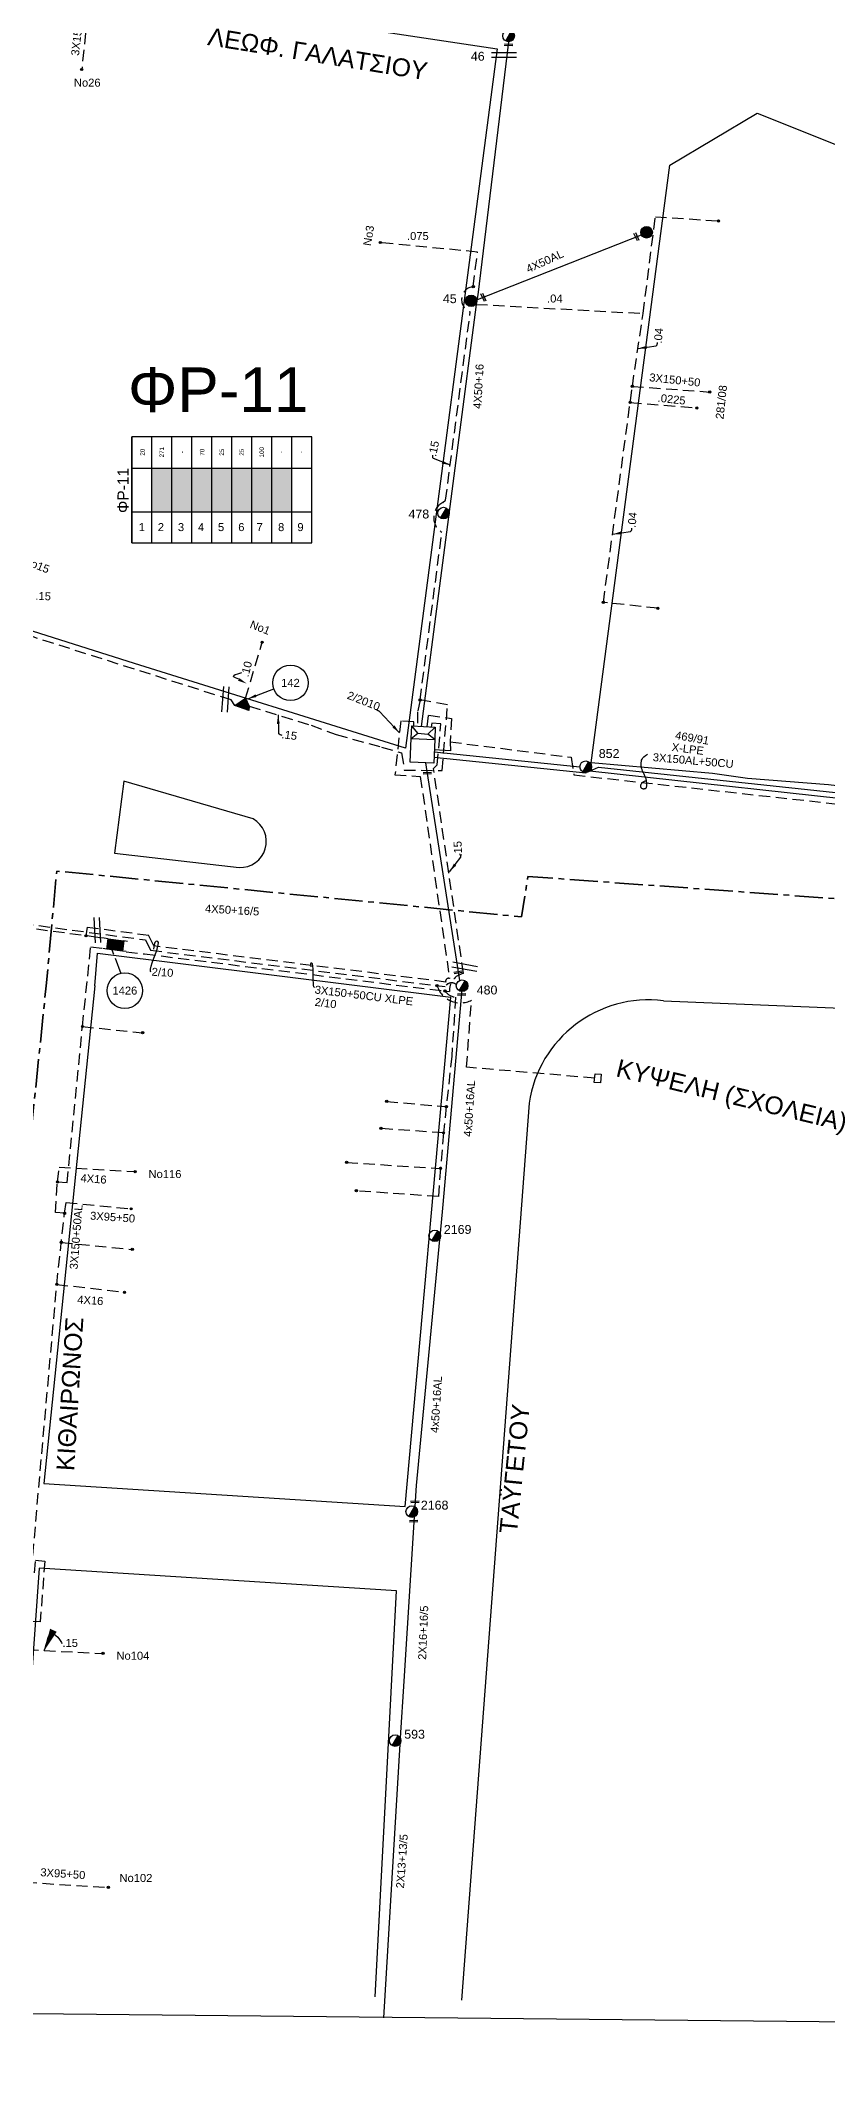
# Model space of a CAD drawing. Header units: millimetres. Extents: x 738 to 2138, y 37 to 533.
# Drawn here: x 1121.8 to 1210.4, y 43.1 to 270.9 of the extents above; entities that cross this region are included whole.
import ezdxf
from ezdxf.enums import TextEntityAlignment as Align

# ---------------------------------------------------------------- set-up
doc = ezdxf.new("R2010")
doc.units = ezdxf.units.MM
doc.linetypes.add('CENTER', pattern=[50.8, 31.75, -6.35, 6.35, -6.35])
doc.linetypes.add('DASHED', pattern=[19.05, 12.7, -6.35])
for name, color, linetype in [('Link Box 4 Διευθύνσεων', 7, 'Continuous'), ('Άγνωστα', 7, 'Continuous'), ('Ασφαλειοκιβώτια Χ.Τ 9 αναχωρήσεων', 7, 'Continuous'), ('Γυμνά εναέρια ΧΤ   4x35CU', 7, 'Continuous'), ('Γυμνά εναέρια ΧΤ και ΦΟΠ (1Φ)   2x16+16AL', 7, 'Continuous'), ('Γυμνά εναέρια ΧΤ και ΦΟΠ (3Φ)   4x50+16AL', 7, 'Continuous'), ('Εναέρια παροχή ΧΤ 4x16', 7, 'Continuous'), ('Επιγραφές - Σχήματα', 7, 'Continuous'), ('Επιτοίχιο Κουτί', 7, 'Continuous'), ('Καλώδια ΧΤ   3x150+50AL', 7, 'DASHED'), ('Καλώδια ΧΤ   3x150+50AL XLPE', 7, 'DASHED'), ('Καλώδια ΧΤ   3x150+50CU', 7, 'DASHED'), ('Καλώδια ΧΤ   3x150AL+50CU', 7, 'DASHED'), ('Καλώδια ΧΤ   3x95+50 AL XLPE', 7, 'DASHED'), ('Μηχανική τομή', 7, 'Continuous'), ('Στύλος Ξύλινος', 7, 'Continuous'), ('Στύλος Ξύλινος @ 1', 7, 'Continuous'), ('Στύλος ΦΜ', 7, 'Continuous'), ('Στύλος ΦΜ @ 1', 7, 'Continuous'), ('Συνδέσεις', 7, 'Continuous'), ('Τομή', 7, 'Continuous'), ('Υπόβαθρο ΔΕΗ', 7, 'Continuous'), ('Υπόγεια Καλώδια Δικτύου ΧΤ   .04', 7, 'DASHED'), ('Υπόγεια Καλώδια Δικτύου ΧΤ   .15', 7, 'DASHED'), ('Υπόγεια καλώδια Παροχών ΧΤ   .0225', 7, 'DASHED'), ('Υπόγεια καλώδια Παροχών ΧΤ   .075', 7, 'DASHED'), ('Υπόγεια καλώδια Παροχών ΧΤ   .10', 7, 'DASHED'), ('Υπόγεια καλώδια Παροχών ΧΤ   .15', 7, 'DASHED'), ('Υπόγεια καλώδια Παροχών ΧΤ   4x50AL', 7, 'DASHED')]:
    doc.layers.add(name, color=color, linetype=linetype)
doc.styles.add('arial', font='arial.ttf')
doc.styles.get("Standard").update_dxf_attribs({"font": 'arial.ttf'})
doc.linetypes.add('SYN_LINE', pattern='A,0.5,-0.0001,["/\\/\\/\\/",Standard,S=0.1,R=0,X=0,Y=-0.05],-0.25', length=0.7501)
doc.dimstyles.new('ISO-25', dxfattribs={"dimtxt": 2.5, "dimasz": 2.5, "dimexe": 1.25, "dimexo": 0.625, "dimtad": 1, "dimtxsty": 'Standard', "dimcen": 2.5, "dimadec": 0, "dimazin": 0, "dimtfac": 1, "dimtmove": 0, "dimatfit": 3, "dimfxl": 1, "dimarcsym": 0})

# ---------------------------------------------------------------- blocks, each defined once
blk = doc.blocks.new('ΥΠΑΡΧΩΝ ΤΣΙΜΕΝΤΕΝΙΟΣ ΣΤΥΛΟΣ')
at = {"layer": 'Στύλος ΦΜ'}
blk.add_hatch(color=7, dxfattribs=at).paths.add_polyline_path([(-1.29, -2.28, 0.574793), (2.62, 0, 0.268822), (1.3, 2.27)])
blk.add_line((-1.29, -2.28), (1.3, 2.27), dxfattribs=at)
blk.add_circle((0, 0), 2.62, dxfattribs=at)
at = {"layer": 'Στύλος ΦΜ', "flags": 4}
for tag, p in [('ΑΡΙΘΜΟΣ', (-4.68, 8.05)), ('ΤΥΠΟΣ', (-4.91, 3.03))]:
    blk.add_attdef(tag, p, '', height=4, dxfattribs=at)
blk = doc.blocks.new('LINK BOX 4 ΑΝΑΧΩΡΗΣΕΩΝ')
at = {"layer": 'Link Box 4 Διευθύνσεων', "ltscale": 40}
blk.add_hatch(color=256, dxfattribs=at).paths.add_polyline_path([(-3.54, 0), (-3.54, -4.67), (3.54, -4.67), (3.54, 0)])
for p, q in [((-3.54, 0), (-5.33, 0)), ((5.33, 0), (3.54, 0)), ((-3.54, -4.67), (-5.33, -4.67)), ((5.33, -4.67), (3.54, -4.67))]:
    blk.add_line(p, q, dxfattribs=at)
blk.add_lwpolyline([(-3.54, -4.67), (-3.54, 0), (3.54, 0), (3.54, -4.67)], close=True, dxfattribs=at)
blk = doc.blocks.new('ΤΟΜΗ')
at = {"layer": 'Τομή', "ltscale": 40}
for p, q in [((-5.68, 0), (5.68, 0)), ((5.68, -2.33), (-5.68, -2.33))]:
    blk.add_line(p, q, dxfattribs=at)
blk = doc.blocks.new('ΜΗΧΑΝΙΚΗ ΤΟΜΗ')
at = {"layer": 'Μηχανική τομή', "ltscale": 40}
for p, q in [((-1.89, 0.78), (1.89, 0.78)), ((1.89, 0), (-1.89, 0))]:
    blk.add_line(p, q, dxfattribs=at)
blk = doc.blocks.new('ΥΠΑΡΧΩΝ ΞΥΛΙΝΟΣ ΣΤΥΛΟΣ')
at = {"layer": 'Στύλος Ξύλινος'}
h = blk.add_hatch(color=7, dxfattribs=at)
h.paths.add_polyline_path([(-2.62, 0, 0.270008), (-1.29, -2.28), (1.3, 2.27, 0.576266)])
h.paths.add_polyline_path([(-1.29, -2.28, 0.574793), (2.62, 0, 0.268822), (1.3, 2.27)])
at = {"layer": 'Στύλος Ξύλινος', "color": 7}
blk.add_line((-1.29, -2.28), (1.3, 2.27), dxfattribs=at)
blk.add_circle((0, 0), 2.62, dxfattribs=at)
at = {"layer": 'Στύλος Ξύλινος', "flags": 4}
for tag, p in [('ΑΡΙΘΜΟΣ', (-4.91, 8.6)), ('ΤΥΠΟΣ', (-4.85, 3.39))]:
    blk.add_attdef(tag, p, '', height=4, dxfattribs=at)
blk = doc.blocks.new('_ΣΥΝΔΕΣΗ')
at = {"layer": 'Συνδέσεις', "linetype": 'SYN_LINE', "ltscale": 40}
blk.add_hatch(color=256, dxfattribs=at).paths.add_polyline_path([(-116.75, 2339.64, 1), (-117.75, 2339.64, 1)])
at = {"layer": 'Συνδέσεις'}
blk.add_circle((-117.25, 2339.64), 0.5, dxfattribs=at)
blk = doc.blocks.new('ΑΣΦΑΛΕΙΟΚΙΒΩΤΙΟ ΥΠΟΣΤΑΘΜΟΥ 9 ΑΝΑΧΩΡΗΣΕΩΝ')
at = {"layer": 'Ασφαλειοκιβώτια Χ.Τ 9 αναχωρήσεων', "ltscale": 40}
for p, q in [((-23.8, 40.36), (24.02, 40.36)), ((-9.72, 40.36), (-9.72, -40.64)), ((9.94, 40.36), (9.94, -40.64)), ((-23.8, 31.36), (24.02, 31.36)), ((-23.8, 22.36), (24.02, 22.36)), ((-23.8, 13.36), (24.02, 13.36)), ((-23.8, 4.36), (24.02, 4.36)), ((-23.8, -4.64), (24.02, -4.64)), ((-23.8, -13.64), (24.02, -13.64)), ((-23.8, -22.64), (24.02, -22.64)), ((-23.8, -31.64), (24.02, -31.64))]:
    blk.add_line(p, q, dxfattribs=at)
at = {"layer": 'Ασφαλειοκιβώτια Χ.Τ 9 αναχωρήσεων'}
blk.add_lwpolyline([(-23.8, -40.64), (24.02, -40.64), (24.02, 40.36), (-23.8, 40.36)], close=True, dxfattribs=at)
for s, p in [('1', (-18.45, 37.24)), ('2', (-18.45, 28.67)), ('3', (-18.45, 19.6)), ('4', (-18.45, 10.58)), ('5', (-18.45, 1.57)), ('6', (-18.45, -7.57)), ('7', (-18.45, -15.81)), ('8', (-18.45, -25.5)), ('9', (-18.45, -34.19))]:
    blk.add_text(s, height=3.6, rotation=270, dxfattribs=at).set_placement(p)
at = {"layer": 'Ασφαλειοκιβώτια Χ.Τ 9 αναχωρήσεων', "ltscale": 40}
for tag, height, p in [('ΟΝΟΜΑ', 5, (-0.16, 44.31)), ('ΚΕΙΜΕΝΟ 1', 2, (17.06, 35.59)), ('ΚΕΙΜΕΝΟ 2', 2, (17.06, 26.88)), ('ΚΕΙΜΕΝΟ 3', 2, (17.06, 17.69)), ('ΚΕΙΜΕΝΟ 4', 2, (17.06, 8.71)), ('ΚΕΙΜΕΝΟ 5', 2, (17.06, -0.13)), ('ΚΕΙΜΕΝΟ 6', 2, (17.06, -9.05)), ('ΚΕΙΜΕΝΟ 7', 2, (17.06, -18.13)), ('ΚΕΙΜΕΝΟ 8', 2, (17.06, -26.85)), ('ΚΕΙΜΕΝΟ 9', 2, (17.06, -35.99)), ('ΣΧ', 2, (-0.1, -42.64))]:
    blk.add_attdef(tag, text='', height=height, dxfattribs=at).set_placement(p, align=Align.MIDDLE_CENTER)
blk = doc.blocks.new('ΕΠΙΤΟΙΧΙΟ ΚΟΥΤΙ')
at = {"layer": 'Επιτοίχιο Κουτί', "ltscale": 40}
blk.add_lwpolyline([(-2.06, 1.35), (1.86, 1.35), (1.86, -1.39), (-2.06, -1.39)], close=True, dxfattribs=at)

msp = doc.modelspace()

# ---------------------------------------------------------------- hatches: boundary and pattern name
at = {"layer": 'Άγνωστα'}
for color, points in [(85, [(1136.61, 222.83), (1134.36, 222.83), (1134.36, 217.92), (1136.61, 217.92)]), (5, [(1138.86, 222.83), (1136.61, 222.83), (1136.61, 217.92), (1138.86, 217.92)]), (6, [(1141.11, 222.83), (1138.86, 222.83), (1138.86, 217.92), (1141.11, 217.92)]), (173, [(1143.36, 222.83), (1141.11, 222.83), (1141.11, 217.92), (1143.36, 217.92)]), (30, [(1145.61, 222.83), (1143.36, 222.83), (1143.36, 217.92), (1145.61, 217.92)]), (2, [(1147.86, 222.83), (1145.61, 222.83), (1145.61, 217.92), (1147.86, 217.92)]), (256, [(1144.91, 196.94), (1143.69, 196.13), (1145.3, 195.56), (1145.33, 196.04)])]:
    msp.add_hatch(color=color, dxfattribs=at).paths.add_polyline_path(points)
at = {"layer": 'Καλώδια ΧΤ   3x150AL+50CU', "linetype": 'Continuous', "ltscale": 0.1}
h = msp.add_hatch(color=1, dxfattribs=at)
h.dxf.hatch_style = 1
h.paths.add_polyline_path([(1150.11, 222.83), (1147.86, 222.83), (1147.86, 217.92), (1150.11, 217.92)])

# ---------------------------------------------------------------- linework, layer by layer
at = {"layer": 'Άγνωστα', "color": 30, "linetype": 'DASHED', "ltscale": 0.1}
msp.add_lwpolyline([(1139.46, 275.41), (1127.53, 277.44), (1126.47, 267.66)], dxfattribs=at)
at = {"layer": 'Άγνωστα', "color": 173, "ltscale": 0.1}
msp.add_lwpolyline([(1164.73, 193.77), (1170.9, 241.24), (1171.11, 242.32), (1174.57, 270.78)], dxfattribs=at)
at = {"layer": 'Άγνωστα', "color": 173, "linetype": 'DASHED', "ltscale": 0.1}
msp.add_lwpolyline([(1188.46, 232.02), (1197.18, 231.38)], dxfattribs=at)
at = {"layer": 'Άγνωστα'}
for points in [[(1143.69, 196.13), (1144.91, 196.94), (1145.33, 196.04), (1145.3, 195.56), (1143.69, 196.13)], [(1167.95, 192.03), (1167.99, 191.04), (1166.16, 191.12)]]:
    msp.add_lwpolyline(points, dxfattribs=at)
at = {"layer": 'Άγνωστα', "color": 30}
msp.add_lwpolyline([(1165.17, 189.66), (1169.01, 165.19)], dxfattribs=at)
at = {"layer": 'Άγνωστα', "color": 1, "linetype": 'DASHED', "ltscale": 0.1}
msp.add_lwpolyline([(1128.99, 169.94), (1128.29, 170.03), (1128.29, 170.03), (1119.65, 171.18), (1119.65, 171.18), (1119.65, 171.18), (1118.3, 158.74), (1118.39, 157.3), (1117.91, 150.89), (1117.16, 150.94), (1116.19, 141.22), (1113.86, 118.1), (1112.09, 118.21)], dxfattribs=at)
at = {"layer": 'Άγνωστα', "color": 17, "linetype": 'DASHED', "ltscale": 0.1}
msp.add_lwpolyline([(1119.74, 171.61), (1133.66, 169.76), (1134.23, 168.59), (1167.39, 164.5, -0.500845), (1168.65, 164.7)], format="xyb", dxfattribs=at)
at = {"layer": 'Άγνωστα', "color": 27, "linetype": 'DASHED', "ltscale": 0.1}
msp.add_lwpolyline([(1184.22, 154.21), (1169.79, 155.43), (1170.36, 162.97), (1170.36, 162.97, -0.466382), (1166.48, 164.61)], format="xyb", dxfattribs=at)
at = {"layer": 'Άγνωστα', "color": 2, "linetype": 'DASHED', "ltscale": 0.1}
for points in [[(1168.55, 163.31), (1168.13, 156.69), (1167.2, 148.04), (1166.85, 144.04), (1166.62, 140.89)], [(1126.55, 160.01), (1133.33, 159.3)], [(1160.81, 151.58), (1167.53, 151)], [(1167.2, 148.04), (1160.15, 148.54)], [(1123.74, 142.53), (1123.93, 144.21), (1132.49, 143.69)], [(1156.29, 144.72), (1166.85, 144.04)], [(1124.53, 139.01), (1123.51, 139.11), (1123.74, 142.53)], [(1166.62, 140.89), (1157.38, 141.52)], [(1124.18, 135.73), (1132.17, 134.94)], [(1123.66, 131.01), (1131.29, 130.12)]]:
    msp.add_lwpolyline(points, dxfattribs=at)
at = {"layer": 'Άγνωστα', "ltscale": 0.1}
msp.add_lwpolyline([(1162.29, 79.29), (1162.29, 79.29), (1160.43, 48.5)], dxfattribs=at)
at = {"layer": 'Γυμνά εναέρια ΧΤ   4x35CU', "color": 173, "ltscale": 0.1}
msp.add_lwpolyline([(1171.01, 241.78), (1189.48, 249.06)], dxfattribs=at)
at = {"layer": 'Γυμνά εναέρια ΧΤ και ΦΟΠ (1Φ)   2x16+16AL'}
msp.add_lwpolyline([(1163.89, 104.85), (1162.72, 86.38), (1162.33, 80.01)], dxfattribs=at)
at = {"layer": 'Γυμνά εναέρια ΧΤ και ΦΟΠ (3Φ)   4x50+16AL', "color": 85, "linetype": 'SYN_LINE', "ltscale": 10}
for points in [[(1166.13, 190.3), (1166.13, 190.3), (1166.13, 190.3), (1166.13, 190.3), (1166.13, 190.3), (1166.13, 190.3), (1183.22, 188.54), (1183.29, 188.58)], [(1183.64, 188.74), (1184.65, 189.2), (1184.65, 189.2), (1218.01, 185.63)]]:
    msp.add_lwpolyline(points, dxfattribs=at)
at = {"layer": 'Γυμνά εναέρια ΧΤ και ΦΟΠ (3Φ)   4x50+16AL', "color": 5, "linetype": 'SYN_LINE', "ltscale": 10}
for points in [[(1166.16, 190.9), (1166.16, 190.9), (1166.16, 190.9), (1166.16, 190.9), (1182.55, 189.23), (1182.55, 189.23)], [(1183.66, 188.76), (1183.66, 188.76), (1183.66, 188.76), (1183.66, 188.76), (1218.54, 184.93)]]:
    msp.add_lwpolyline(points, dxfattribs=at)
at = {"layer": 'Γυμνά εναέρια ΧΤ και ΦΟΠ (3Φ)   4x50+16AL', "ltscale": 0.1}
for points in [[(1169.31, 164.59), (1167.07, 139.57), (1166.81, 136.76)], [(1166.74, 136.07), (1164.11, 108.38), (1163.96, 106.02)]]:
    msp.add_lwpolyline(points, dxfattribs=at)
at = {"layer": 'Επιγραφές - Σχήματα'}
for points in [[(747.16, 52.8), (1697.68, 43.15), (1697.68, 519.66), (747.16, 519.66)], [(1163.57, 192.42), (1166.22, 192.3), (1166.1, 189.62), (1163.45, 189.74)]]:
    msp.add_lwpolyline(points, close=True, dxfattribs=at)
for points in [[(1191.15, 236.59), (1191.19, 236.62), (1191.21, 236.65), (1191.24, 236.69), (1191.26, 236.74), (1191.27, 236.79), (1191.29, 236.84), (1191.29, 236.9), (1191.3, 236.96)], [(1166.06, 223.9), (1166.04, 223.93), (1166.01, 223.97), (1166, 224.02), (1165.99, 224.07), (1165.99, 224.12), (1165.99, 224.18), (1165.99, 224.23), (1166, 224.29)], [(1188.27, 215.7), (1188.3, 215.72), (1188.33, 215.76), (1188.36, 215.8), (1188.38, 215.84), (1188.39, 215.89), (1188.4, 215.95), (1188.41, 216.01), (1188.41, 216.06)], [(1144.16, 199.07), (1143.96, 199.15), (1143.77, 199.23), (1143.63, 199.31), (1143.56, 199.4), (1143.58, 199.49), (1143.73, 199.59), (1144.03, 199.7), (1144.51, 199.83)], [(1160.01, 195.44), (1159.97, 195.47), (1159.93, 195.5), (1159.89, 195.52), (1159.85, 195.54), (1159.81, 195.55), (1159.77, 195.56), (1159.72, 195.57), (1159.69, 195.58)], [(1163.57, 192.42), (1163.64, 193.83), (1166.28, 193.69), (1166.22, 192.3)], [(1163.57, 192.42), (1164.31, 193.01), (1163.64, 193.83)], [(1166.22, 192.3), (1165.43, 192.89), (1166.28, 193.69)], [(1148.64, 192.99), (1148.66, 192.95), (1148.69, 192.92), (1148.73, 192.89), (1148.77, 192.87), (1148.82, 192.85), (1148.88, 192.83), (1148.93, 192.81), (1148.99, 192.8)], [(1164.31, 193.01), (1165.43, 192.89)], [(1189.97, 187.62), (1189.86, 187.6), (1189.78, 187.58), (1189.7, 187.55), (1189.64, 187.51), (1189.59, 187.47), (1189.55, 187.43), (1189.51, 187.38), (1189.48, 187.33), (1189.45, 187.29), (1189.43, 187.24), (1189.41, 187.2), (1189.39, 187.16), (1189.38, 187.11), (1189.37, 187.07), (1189.37, 187.03), (1189.38, 186.99), (1189.39, 186.96), (1189.4, 186.93), (1189.42, 186.89), (1189.45, 186.87), (1189.48, 186.84), (1189.51, 186.82), (1189.55, 186.8), (1189.59, 186.78), (1189.64, 186.77), (1189.69, 186.76), (1189.74, 186.76), (1189.79, 186.76), (1189.84, 186.77), (1189.89, 186.78), (1189.93, 186.79), (1189.97, 186.81), (1190, 186.83), (1190.02, 186.86), (1190.04, 186.9), (1190.06, 186.94), (1190.07, 186.98), (1190.08, 187.03), (1190.08, 187.08), (1190.08, 187.13), (1190.09, 187.2), (1190.09, 187.26), (1190.09, 187.33), (1190.08, 187.4), (1190.08, 187.47), (1190.07, 187.55), (1190.05, 187.63), (1190.04, 187.71), (1190.02, 187.79), (1190, 187.88), (1189.97, 187.96), (1189.94, 188.05), (1189.91, 188.13), (1189.87, 188.22), (1189.84, 188.3), (1189.8, 188.38), (1189.76, 188.46), (1189.73, 188.54), (1189.69, 188.62), (1189.65, 188.7), (1189.62, 188.78), (1189.58, 188.85), (1189.55, 188.93), (1189.53, 189), (1189.51, 189.07), (1189.49, 189.14), (1189.48, 189.21), (1189.47, 189.29), (1189.46, 189.36), (1189.46, 189.45), (1189.46, 189.53), (1189.46, 189.63), (1189.47, 189.73), (1189.48, 189.84), (1189.51, 189.96), (1189.57, 190.09), (1189.65, 190.22), (1189.77, 190.36), (1189.94, 190.5), (1190.16, 190.64)], [(1169.14, 179.07), (1169.15, 179.11), (1169.15, 179.15), (1169.14, 179.2), (1169.12, 179.24), (1169.1, 179.29), (1169.07, 179.34), (1169.03, 179.39), (1169, 179.43)], [(1129.86, 168.65), (1130.05, 168.15)], [(1130.22, 167.71), (1130.86, 165.99)]]:
    msp.add_lwpolyline(points, dxfattribs=at)
for centre in [(1149.97, 198.67), (1131.33, 164.05)]:
    msp.add_circle(centre, 2, dxfattribs=at)
msp.add_solid([(1144.22, 199.2), (1145.03, 198.59), (1144.07, 198.9)], dxfattribs=at)
at = {"layer": 'Καλώδια ΧΤ   3x150+50AL', "color": 2, "ltscale": 0.1}
msp.add_lwpolyline([(1120, 98.7), (1120.13, 99.82), (1120.97, 100.56), (1123.66, 131.01), (1124.53, 139.01)], dxfattribs=at)
at = {"layer": 'Καλώδια ΧΤ   3x150+50AL XLPE', "color": 1, "linetype": 'DASHED', "ltscale": 0.1}
msp.add_lwpolyline([(1163.86, 193.8), (1163.85, 194.28), (1162.39, 194.38), (1161.74, 188.34), (1164.59, 188.12), (1167.88, 165.42, 0.609372), (1167.45, 165.02), (1134.58, 169.08), (1134.02, 170.25), (1127.09, 171.17), (1126.93, 170.21)], format="xyb", dxfattribs=at)
at = {"layer": 'Καλώδια ΧΤ   3x150AL+50CU', "color": 6, "ltscale": 0.1}
msp.add_lwpolyline([(1165.35, 193.74), (1165.53, 195.05), (1168.09, 194.66), (1167.95, 192.03), (1181.57, 190.3), (1181.88, 188.31), (1217.79, 184.35), (1219.42, 184.35), (1221.1, 185.09), (1244.31, 182.96), (1245.51, 182.29), (1245.96, 180.99), (1245.92, 178.92), (1245.92, 177.65), (1247.52, 176.89), (1269.71, 163.22)], dxfattribs=at)
at = {"layer": 'Καλώδια ΧΤ   3x150AL+50CU', "linetype": 'Continuous', "ltscale": 0.1}
msp.add_lwpolyline([(1128.24, 168.25), (1168.01, 163.32)], dxfattribs=at)
for points in [[(1134.26, 166.12), (1133.99, 166.26), (1135.37, 169.53), (1134.94, 169.63), (1134.6, 169.56), (1134.55, 168.7)], [(1152.68, 164.39), (1152.49, 164.5), (1152.59, 167.1), (1152.3, 167.2), (1152.19, 167.06), (1152.25, 166.74)]]:
    msp.add_open_spline(points, degree=3, dxfattribs=at)
at = {"layer": 'Καλώδια ΧΤ   3x95+50 AL XLPE', "color": 2, "linetype": 'DASHED', "ltscale": 0.1}
msp.add_lwpolyline([(1124.53, 139.01), (1124.71, 140.21), (1132.04, 139.51)], dxfattribs=at)
at = {"layer": 'Καλώδια ΧΤ   3x95+50 AL XLPE', "color": 151, "linetype": 'DASHED', "ltscale": 0.1}
msp.add_lwpolyline([(1118.26, 63.88), (1129.47, 63.17)], dxfattribs=at)
at = {"layer": 'Υπόβαθρο ΔΕΗ'}
for points in [[(1140.67, 274.96), (1151.47, 273.26), (1173.26, 269.99), (1162.91, 191.32), (1132.43, 200.85), (1108.8, 208.29), (1093.88, 212.98)], [(1192.7, 256.9), (1202.52, 262.75), (1245.03, 245.78), (1239.76, 184.26), (1221.24, 185.92), (1210.55, 187.2), (1201.43, 187.91), (1197.49, 188.48), (1183.81, 189.67), (1192.7, 256.9)], [(1127.94, 164.59), (1128.24, 168.25)]]:
    msp.add_lwpolyline(points, dxfattribs=at)
msp.add_lwpolyline([(1145.77, 183.36), (1131.23, 187.6), (1130.17, 179.53), (1144.2, 177.9, 0.789259)], format="xyb", close=True, dxfattribs=at)
at = {"layer": 'Υπόβαθρο ΔΕΗ', "linetype": 'CENTER', "lineweight": 35, "ltscale": 0.1, "flags": 128}
msp.add_lwpolyline([(738.85, 120.28), (795.1, 123.08), (836.13, 124.85), (948.31, 116.56), (1052.7, 109.39), (1116.32, 104.99), (1122.47, 164.59), (1123.65, 177.5), (1175.98, 172.35), (1176.71, 176.9), (1232.67, 172.85), (1239.7, 171.91), (1248.96, 167.98), (1253.99, 164.59), (1287.16, 143.71), (1304.39, 131.35, -0.041124), (1312.47, 124.48), (1348.44, 88.41), (1385.03, 49.71)], format="xyb", dxfattribs=at)
at = {"layer": 'Υπόβαθρο ΔΕΗ', "ltscale": 0.1}
for points in [[(1127.95, 164.59), (1122.19, 108.6), (1162.9, 106.03), (1168.01, 163.32), (1168.01, 163.32)], [(1159.5, 50.89), (1161.92, 96.53), (1121.68, 99.07), (1118.27, 50.73)]]:
    msp.add_lwpolyline(points, dxfattribs=at)
for points in [[(1191.98, 162.91, 0.406952), (1176.83, 151.39), (1169.21, 50.49)], [(1191.98, 162.91), (1244.76, 160.73, -0.127598), (1253.96, 157.93), (1296.45, 131.52, -0.080127), (1308.93, 120.65), (1375.16, 50.1)]]:
    msp.add_lwpolyline(points, format="xyb", dxfattribs=at)
at = {"layer": 'Υπόγεια Καλώδια Δικτύου ΧΤ   .04', "color": 173, "ltscale": 0.1}
msp.add_lwpolyline([(1191.33, 207.06), (1185.2, 207.72), (1188.46, 232.02), (1189.68, 240.22), (1191.05, 251.1), (1198.16, 250.63)], dxfattribs=at)
at = {"layer": 'Υπόγεια Καλώδια Δικτύου ΧΤ   .04', "color": 173, "linetype": 'DASHED', "ltscale": 0.1}
msp.add_lwpolyline([(1170.9, 241.24), (1189.68, 240.22)], dxfattribs=at)
at = {"layer": 'Υπόγεια Καλώδια Δικτύου ΧΤ   .15', "color": 30, "ltscale": 0.1}
msp.add_lwpolyline([(1164.57, 196.75), (1167.01, 215.61, -0.576754), (1167.12, 218.96), (1167.43, 219.21), (1170.21, 240.39, -0.795643), (1170.55, 243.24)], format="xyb", dxfattribs=at)
at = {"layer": 'Υπόγεια Καλώδια Δικτύου ΧΤ   .15', "color": 5, "ltscale": 0.1}
msp.add_lwpolyline([(1143.69, 196.13), (1143.29, 196.75), (1120.99, 203.83), (1118.13, 204.81), (1120.07, 210.83)], dxfattribs=at)
at = {"layer": 'Υπόγεια Καλώδια Δικτύου ΧΤ   .15', "color": 30, "ltscale": 0.1}
msp.add_lwpolyline([(1145.33, 196.04), (1152.29, 193.91), (1155.13, 192.86), (1160.23, 191.44), (1162.49, 190.78), (1162.78, 188.85), (1167.05, 188.82), (1167.66, 196.21), (1164.57, 196.75), (1164.28, 195.4), (1164.28, 193.8)], dxfattribs=at)
at = {"layer": 'Υπόγεια Καλώδια Δικτύου ΧΤ   .15', "color": 2, "ltscale": 0.1}
for points in [[(1169.45, 165.97), (1166.08, 189.02), (1166.5, 189.43), (1166.9, 194.05), (1165.89, 194.13), (1165.89, 194.13), (1165.81, 193.72)], [(1123.74, 142.53), (1124.82, 142.45), (1126.55, 160.01), (1127.48, 168.95)], [(1128.75, 168.79), (1127.48, 168.95)], [(1131.49, 168.43), (1133.53, 168.18), (1133.53, 168.18), (1167.88, 163.94)]]:
    msp.add_lwpolyline(points, dxfattribs=at)
at = {"layer": 'Υπόγεια Καλώδια Δικτύου ΧΤ   .15', "color": 151, "ltscale": 0.1}
msp.add_lwpolyline([(1121.16, 98.58), (1121.28, 100), (1122.32, 99.89), (1121.8, 93.07), (1120.53, 93.09), (1120.34, 89.92)], dxfattribs=at)
at = {"layer": 'Υπόγεια Καλώδια Δικτύου ΧΤ   .15', "color": 2, "ltscale": 0.1}
for centre, radius, start, end in [((1168.83, 165.17), 1.88, 218.3317, 261.3166), ((1169.8, 164.08), 1.93, 100.5024, 183.9827)]:
    msp.add_arc(centre, radius, start, end, dxfattribs=at)
at = {"layer": 'Υπόγεια καλώδια Παροχών ΧΤ   .0225', "color": 173, "linetype": 'DASHED', "ltscale": 0.1}
msp.add_lwpolyline([(1188.22, 230.21), (1195.72, 229.59)], dxfattribs=at)
at = {"layer": 'Υπόγεια καλώδια Παροχών ΧΤ   .075', "color": 30, "ltscale": 0.1}
msp.add_lwpolyline([(1170.55, 243.24), (1171.03, 247.12), (1160.09, 248.2)], dxfattribs=at)
at = {"layer": 'Υπόγεια καλώδια Παροχών ΧΤ   .10', "color": 30, "ltscale": 0.1}
msp.add_lwpolyline([(1144.91, 196.94), (1146.79, 203.24)], dxfattribs=at)
at = {"layer": 'Υπόγεια καλώδια Παροχών ΧΤ   .15', "color": 151, "ltscale": 0.1}
msp.add_lwpolyline([(1120.34, 89.92), (1128.88, 89.5)], dxfattribs=at)

# ---------------------------------------------------------------- block references
at = {"layer": 'Link Box 4 Διευθύνσεων', "xscale": 0.250000000000021, "yscale": 0.250000000000021, "zscale": 0.250000000000021, "rotation": 352.4486629107854}
msp.add_blockref('LINK BOX 4 ΑΝΑΧΩΡΗΣΕΩΝ', (1130.32, 169.77), dxfattribs=at)
at = {"layer": 'Ασφαλειοκιβώτια Χ.Τ 9 αναχωρήσεων', "xscale": 0.25, "yscale": 0.25, "zscale": 0.25, "rotation": 90}
msp.add_blockref('ΑΣΦΑΛΕΙΟΚΙΒΩΤΙΟ ΥΠΟΣΤΑΘΜΟΥ 9 ΑΝΑΧΩΡΗΣΕΩΝ', (1142.2, 220.35), dxfattribs=at).add_auto_attribs({'ΟΝΟΜΑ': 'ΦP-11', 'ΚΕΙΜΕΝΟ 2': '271', 'ΚΕΙΜΕΝΟ 1': '20', 'ΚΕΙΜΕΝΟ 3': '-', 'ΚΕΙΜΕΝΟ 4': '70', 'ΚΕΙΜΕΝΟ 5': '25', 'ΚΕΙΜΕΝΟ 6': '25', 'ΚΕΙΜΕΝΟ 7': '100', 'ΚΕΙΜΕΝΟ 8': '-', 'ΚΕΙΜΕΝΟ 9': '-'})
at = {"layer": 'Επιτοίχιο Κουτί', "xscale": 0.249999999999993, "yscale": 0.249999999999993, "zscale": 0.249999999999993, "rotation": 85.27108719346586}
msp.add_blockref('ΕΠΙΤΟΙΧΙΟ ΚΟΥΤΙ', (1184.56, 154.21), dxfattribs=at)
at = {"layer": 'Μηχανική τομή'}
for p, xscale, yscale, zscale, rotation in [((1174.52, 270.34), 0.2499999999998626, 0.2499999999998626, 0.2499999999998626, 358.3379839825249), ((1189.01, 248.88), 0.2499999999998623, 0.2499999999998623, 0.2499999999998623, 114.3229361719165), ((1171.78, 242.08), 0.2499999999999015, 0.2499999999999015, 0.2499999999999015, 115.4106812000083), ((1165.39, 188.41), 0.249999999999965, 0.249999999999965, 0.249999999999965, 1.620025134345651), ((1168.85, 166.02), 0.249999999999965, 0.249999999999965, 0.249999999999965, 9.951854450007703), ((1169.24, 163.52), 0.249999999999965, 0.249999999999965, 0.249999999999965, 1.620025134345651), ((1163.98, 106.46), 0.249999999999965, 0.249999999999965, 0.249999999999965, 1.620025134345651), ((1163.85, 104.28), 0.249999999999965, 0.249999999999965, 0.249999999999965, 1.620025134345651)]:
    msp.add_blockref('ΜΗΧΑΝΙΚΗ ΤΟΜΗ', p, dxfattribs=dict(at, xscale=xscale, yscale=yscale, zscale=zscale, rotation=rotation))
at = {"layer": 'Στύλος Ξύλινος @ 1', "ltscale": 40, "xscale": 0.25, "yscale": 0.25, "zscale": 0.25}
msp.add_blockref('ΥΠΑΡΧΩΝ ΞΥΛΙΝΟΣ ΣΤΥΛΟΣ', (1190.07, 249.35), dxfattribs=at)
at = {"layer": 'Στύλος Ξύλινος @ 1', "ltscale": 40}
ref = msp.add_blockref('ΥΠΑΡΧΩΝ ΞΥΛΙΝΟΣ ΣΤΥΛΟΣ', (1170.31, 241.64), dxfattribs=dict(at, xscale=0.25, yscale=0.25, zscale=0.25))
ref.add_attrib('ΤΥΠΟΣ', '45', (1167.13, 241.38), dxfattribs={"layer": 'Στύλος Ξύλινος', "height": 1, "flags": 4})
at = {"layer": 'Στύλος ΦΜ @ 1', "ltscale": 40}
ref = msp.add_blockref('ΥΠΑΡΧΩΝ ΤΣΙΜΕΝΤΕΝΙΟΣ ΣΤΥΛΟΣ', (1174.53, 271.44), dxfattribs=dict(at, xscale=0.25, yscale=0.25, zscale=0.25))
ref.add_attrib('ΤΥΠΟΣ', '46', (1170.28, 268.65), dxfattribs={"layer": 'Στύλος ΦΜ', "height": 1, "flags": 4})
ref = msp.add_blockref('ΥΠΑΡΧΩΝ ΤΣΙΜΕΝΤΕΝΙΟΣ ΣΤΥΛΟΣ', (1167.2, 217.76), dxfattribs=dict(at, xscale=0.25, yscale=0.25, zscale=0.25))
ref.add_attrib('ΤΥΠΟΣ', '478', (1163.26, 217.16), dxfattribs={"layer": 'Στύλος ΦΜ', "height": 1, "flags": 4})
ref = msp.add_blockref('ΥΠΑΡΧΩΝ ΤΣΙΜΕΝΤΕΝΙΟΣ ΣΤΥΛΟΣ', (1183.21, 189.23), dxfattribs=dict(at, xscale=0.25, yscale=0.25, zscale=0.25))
ref.add_attrib('ΤΥΠΟΣ', '852', (1184.68, 190.22), dxfattribs={"layer": 'Στύλος ΦΜ', "height": 1, "flags": 4})
ref = msp.add_blockref('ΥΠΑΡΧΩΝ ΤΣΙΜΕΝΤΕΝΙΟΣ ΣΤΥΛΟΣ', (1169.3, 164.6), dxfattribs=dict(at, xscale=0.25, yscale=0.25, zscale=0.25))
ref.add_attrib('ΤΥΠΟΣ', '480', (1170.94, 163.62), dxfattribs={"layer": 'Στύλος ΦΜ', "height": 1, "flags": 4})
ref = msp.add_blockref('ΥΠΑΡΧΩΝ ΤΣΙΜΕΝΤΕΝΙΟΣ ΣΤΥΛΟΣ', (1166.22, 136.47), dxfattribs=dict(at, xscale=0.25, yscale=0.25, zscale=0.25))
ref.add_attrib('ΤΥΠΟΣ', '2169', (1167.24, 136.69), dxfattribs={"layer": 'Στύλος ΦΜ', "height": 1, "flags": 4})
ref = msp.add_blockref('ΥΠΑΡΧΩΝ ΤΣΙΜΕΝΤΕΝΙΟΣ ΣΤΥΛΟΣ', (1163.63, 105.45), dxfattribs=dict(at, xscale=0.25, yscale=0.25, zscale=0.25))
ref.add_attrib('ΤΥΠΟΣ', '2168', (1164.65, 105.68), dxfattribs={"layer": 'Στύλος ΦΜ', "height": 1, "flags": 4})
ref = msp.add_blockref('ΥΠΑΡΧΩΝ ΤΣΙΜΕΝΤΕΝΙΟΣ ΣΤΥΛΟΣ', (1161.76, 79.69), dxfattribs=dict(at, xscale=0.25, yscale=0.25, zscale=0.25))
ref.add_attrib('ΤΥΠΟΣ', '593', (1162.78, 79.91), dxfattribs={"layer": 'Στύλος ΦΜ', "height": 1, "flags": 4})
at = {"layer": 'Συνδέσεις', "xscale": 0.25, "yscale": 0.25, "zscale": 0.25}
for p in [(1155.78, -317.25), (1227.47, -334.28), (1189.4, -336.71), (1199.87, -341.67), (1217.53, -354.7), (1217.77, -352.89), (1226.49, -353.53), (1225.03, -355.32), (1214.51, -377.19), (1220.64, -377.85), (1176.1, -381.67), (1193.88, -388.16), (1156.26, -414.7), (1195.78, -420.29), (1196.67, -420.89), (1155.87, -424.89), (1162.64, -425.6), (1190.12, -433.32), (1196.84, -433.9), (1189.47, -436.36), (1196.51, -436.86), (1161.8, -441.22), (1185.61, -440.18), (1196.17, -440.86), (1153.06, -442.38), (1186.7, -443.37), (1153.85, -445.9), (1161.35, -445.4), (1153.49, -449.18), (1161.48, -449.96), (1152.98, -453.89), (1160.6, -454.79), (1158.19, -495.41), (1158.78, -521.72)]:
    msp.add_blockref('_ΣΥΝΔΕΣΗ', p, dxfattribs=at)
at = {"layer": 'Τομή', "xscale": 0.25, "yscale": 0.25, "zscale": 0.25}
msp.add_blockref('ΤΟΜΗ', (1174.01, 269.59), dxfattribs=at)
at = {"layer": 'Τομή'}
for p, xscale, yscale, zscale, rotation in [((1142.94, 196.79), 0.2500000000000714, 0.2500000000000714, 0.2500000000000714, 265.7733088275601), ((1128.52, 170.87), 0.2500000000001111, 0.2500000000001111, 0.2500000000001111, 273.006852285378), ((1169.65, 167.02), 0.2500000000001111, 0.2500000000001111, 0.2500000000001111, 349.6373108215219)]:
    msp.add_blockref('ΤΟΜΗ', p, dxfattribs=dict(at, xscale=xscale, yscale=yscale, zscale=zscale, rotation=rotation))

# ---------------------------------------------------------------- texts
at = {"layer": 'Άγνωστα', "style": 'arial'}
msp.add_text('2/10', height=0.9, rotation=356.7267, dxfattribs=at).set_placement((1134.32, 165.73))
at = {"layer": 'Άγνωστα', "char_height": 0.9, "width": 84.1859, "attachment_point": 1, "style": 'arial'}
for s, insert, rotation in [('3X150+70', (1125.26, 269.27), 83.4465), ('4X50+16', (1170.55, 229.51), 86.8749), ('3X150+50', (1190.43, 233.5), 353.8431), ('281/08', (1197.82, 228.38), 83.8431), ('4X50+16/5', (1140.38, 173.74), 356.7267), ('2X13+13/5', (1161.85, 63.1), 85.8608)]:
    msp.add_mtext(s, dxfattribs=dict(at, insert=insert, rotation=rotation))
at = {"layer": 'Γυμνά εναέρια ΧΤ και ΦΟΠ (1Φ)   2x16+16AL', "insert": (1164.34, 88.79), "char_height": 0.9, "width": 84.1859, "attachment_point": 1, "rotation": 87.6604, "style": 'arial'}
msp.add_mtext('2X16+16/5', dxfattribs=at)
at = {"layer": 'Γυμνά εναέρια ΧΤ και ΦΟΠ (3Φ)   4x50+16AL', "char_height": 0.9, "width": 84.1859, "attachment_point": 1, "rotation": 86.3282, "style": 'arial'}
for insert in [(1169.46, 147.64), (1165.73, 114.33)]:
    msp.add_mtext('4x50+16AL', dxfattribs=dict(at, insert=insert))
at = {"layer": 'Εναέρια παροχή ΧΤ 4x16', "char_height": 0.9, "width": 84.1859, "attachment_point": 1, "rotation": 356.0397, "style": 'arial'}
for insert in [(1126.37, 143.43), (1126.01, 129.77)]:
    msp.add_mtext('4X16', dxfattribs=dict(at, insert=insert))
at = {"layer": 'Επιγραφές - Σχήματα'}
msp.add_text('2/10', height=0.9, rotation=353, dxfattribs=at).set_placement((1152.67, 162.35))
for s, p in [('No116', (1133.99, 142.97)), ('No104', (1130.38, 88.79)), ('No102', (1130.72, 63.79))]:
    msp.add_text(s, height=0.9, dxfattribs=at).set_placement(p)
at = {"layer": 'Επιγραφές - Σχήματα', "attachment_point": 1, "style": 'arial'}
for s, insert, char_height, width, rotation in [('ΛΕΩΦ. ΓΑΛΑΤΣΙΟΥ', (1140.87, 272.4), 2, 42.5503, 350.8391), ('No3', (1158.14, 247.91), 0.9, 84.1859, 80.7188), ('No15', (1120.15, 212.9), 0.9, 84.1859, 338.5509), ('No1', (1145.65, 205.73), 0.9, 84.1859, 338.5509), ('2/2010', (1156.59, 197.76), 0.9, 84.1859, 338.5509), ('X-LPE', (1192.96, 191.91), 0.9, 84.1859, 352.8549), ('469/91', (1193.38, 193.25), 0.9, 84.1859, 350.0956), ('ΚΥΨΕΛΗ (ΣΧΟΛΕΙΑ)', (1186.97, 156.38), 2, 42.5503, 346.452), ('ΚΙΘΑΙΡΩΝΟΣ', (1123.61, 110.1), 2, 42.5503, 86.4995), ('ΤΑΫΓΕΤΟΥ', (1173.48, 103.11), 2, 42.5503, 84.2869)]:
    msp.add_mtext(s, dxfattribs=dict(at, insert=insert, char_height=char_height, width=width, rotation=rotation))
at = {"layer": 'Επιγραφές - Σχήματα', "char_height": 0.9, "style": 'arial'}
for s, insert, width, attachment_point in [('No26', (1125.59, 266.63), 84.1859, 1), ('142', (1149.97, 198.67), 2.4632, 5)]:
    msp.add_mtext(s, dxfattribs=dict(at, insert=insert, width=width, attachment_point=attachment_point))
at = {"layer": 'Επιγραφές - Σχήματα', "linetype": 'Continuous', "insert": (1131.67, 234.15), "char_height": 5, "width": 9.8464, "attachment_point": 1}
msp.add_mtext('ΦP-11', dxfattribs=at)
at = {"layer": 'Επιγραφές - Σχήματα', "insert": (1131.33, 164.05), "char_height": 0.9, "width": 2.3065, "attachment_point": 5}
msp.add_mtext('1426', dxfattribs=at)
at = {"layer": 'Καλώδια ΧΤ   3x150+50AL', "insert": (1125.1, 132.74), "char_height": 0.9, "width": 84.1859, "attachment_point": 1, "rotation": 85.4758, "style": 'arial'}
msp.add_mtext('3X150+50AL', dxfattribs=at)
at = {"layer": 'Καλώδια ΧΤ   3x150+50CU', "insert": (1152.77, 164.63), "char_height": 0.9, "width": 84.1859, "attachment_point": 1, "rotation": 353, "style": 'arial'}
msp.add_mtext('3X150+50CU XLPE', dxfattribs=at)
at = {"layer": 'Καλώδια ΧΤ   3x150AL+50CU', "insert": (1190.81, 190.77), "char_height": 0.9, "width": 84.1859, "attachment_point": 1, "rotation": 355.027, "style": 'arial'}
msp.add_mtext('3X150AL+50CU', dxfattribs=at)
at = {"layer": 'Καλώδια ΧΤ   3x95+50 AL XLPE', "linetype": 'DASHED', "insert": (1127.45, 139.2), "char_height": 0.9, "width": 84.1859, "attachment_point": 1, "rotation": 356.0397, "style": 'arial'}
msp.add_mtext('3X95+50', dxfattribs=at)
at = {"layer": 'Καλώδια ΧΤ   3x95+50 AL XLPE', "insert": (1121.85, 65.35), "char_height": 0.9, "width": 84.1859, "attachment_point": 1, "rotation": 356.0397, "style": 'arial'}
msp.add_mtext('3X95+50', dxfattribs=at)
at = {"layer": 'Υπόγεια Καλώδια Δικτύου ΧΤ   .04', "insert": (1178.86, 242.35), "char_height": 0.9, "width": 84.1859, "attachment_point": 1, "style": 'arial'}
msp.add_mtext('.04', dxfattribs=at)
at = {"layer": 'Υπόγεια Καλώδια Δικτύου ΧΤ   .04', "char_height": 0.9, "width": 84.1859, "attachment_point": 1, "rotation": 84.9153, "style": 'arial'}
for insert in [(1190.87, 236.88), (1187.93, 216.17)]:
    msp.add_mtext('.04', dxfattribs=dict(at, insert=insert))
at = {"layer": 'Υπόγεια Καλώδια Δικτύου ΧΤ   .15', "char_height": 0.9, "width": 84.1859, "attachment_point": 1, "style": 'arial'}
for insert, rotation in [((1165.48, 224.26), 78.023), ((1121.28, 208.92), 357.4265), ((1149.04, 193.35), 352.295), ((1168.4, 179.11), 92.5267)]:
    msp.add_mtext('.15', dxfattribs=dict(at, insert=insert, rotation=rotation))
at = {"layer": 'Υπόγεια καλώδια Παροχών ΧΤ   .0225', "insert": (1191.37, 231.19), "char_height": 0.9, "width": 84.1859, "attachment_point": 1, "rotation": 353.8431, "style": 'arial'}
msp.add_mtext('.0225', dxfattribs=at)
at = {"layer": 'Υπόγεια καλώδια Παροχών ΧΤ   .075', "insert": (1163.09, 249.38), "char_height": 0.9, "width": 84.1859, "attachment_point": 1, "style": 'arial'}
msp.add_mtext('.075', dxfattribs=at)
at = {"layer": 'Υπόγεια καλώδια Παροχών ΧΤ   .10', "insert": (1144.36, 199.5), "char_height": 0.9, "width": 84.1859, "attachment_point": 1, "rotation": 75.33, "style": 'arial'}
msp.add_mtext('.10', dxfattribs=at)
at = {"layer": 'Υπόγεια καλώδια Παροχών ΧΤ   .15', "insert": (1124.3, 91.13), "char_height": 0.9, "width": 84.1859, "attachment_point": 1, "style": 'arial'}
msp.add_mtext('.15', dxfattribs=at)
at = {"layer": 'Υπόγεια καλώδια Παροχών ΧΤ   4x50AL', "insert": (1176.38, 245.58), "char_height": 0.9, "width": 84.1859, "attachment_point": 1, "rotation": 24.4821, "style": 'arial'}
msp.add_mtext('4X50AL', dxfattribs=at)

# ---------------------------------------------------------------- leaders
at = {"layer": 'Επιγραφές - Σχήματα'}
for points, override in [([(1189.11, 236.28), (1191.15, 236.59)], {"dimasz": 1, "dimgap": 0.625, "dimtad": 0}), ([(1167.98, 223.14), (1166.06, 223.9)], {"dimasz": 1, "dimgap": 0.625, "dimtad": 0}), ([(1186.23, 215.38), (1188.27, 215.7)], {"dimasz": 1, "dimgap": 0.625, "dimtad": 0}), ([(1145.16, 196.87), (1148.09, 197.98)], {"dimasz": 1, "dimtad": 0}), ([(1148.57, 195.06), (1148.64, 192.99)], {"dimasz": 1, "dimgap": 0.625, "dimtad": 0}), ([(1162.25, 193.04), (1160.01, 195.44)], {"dimasz": 1, "dimgap": 0.625, "dimtad": 0}), ([(1167.89, 177.42), (1169.14, 179.07)], {"dimasz": 1, "dimgap": 0.625, "dimtad": 0})]:
    msp.add_leader(points, dimstyle='ISO-25', override=override, dxfattribs=at)
at = {"layer": 'Επιγραφές - Σχήματα', "path_type": 1}
msp.add_leader([(1122.26, 89.82), (1123.13, 91.76), (1123.97, 91.07), (1124.24, 90.6)], dimstyle='ISO-25', override={"dimgap": 0.625, "dimtad": 0}, dxfattribs=at)

doc.saveas('drawing.dxf')
